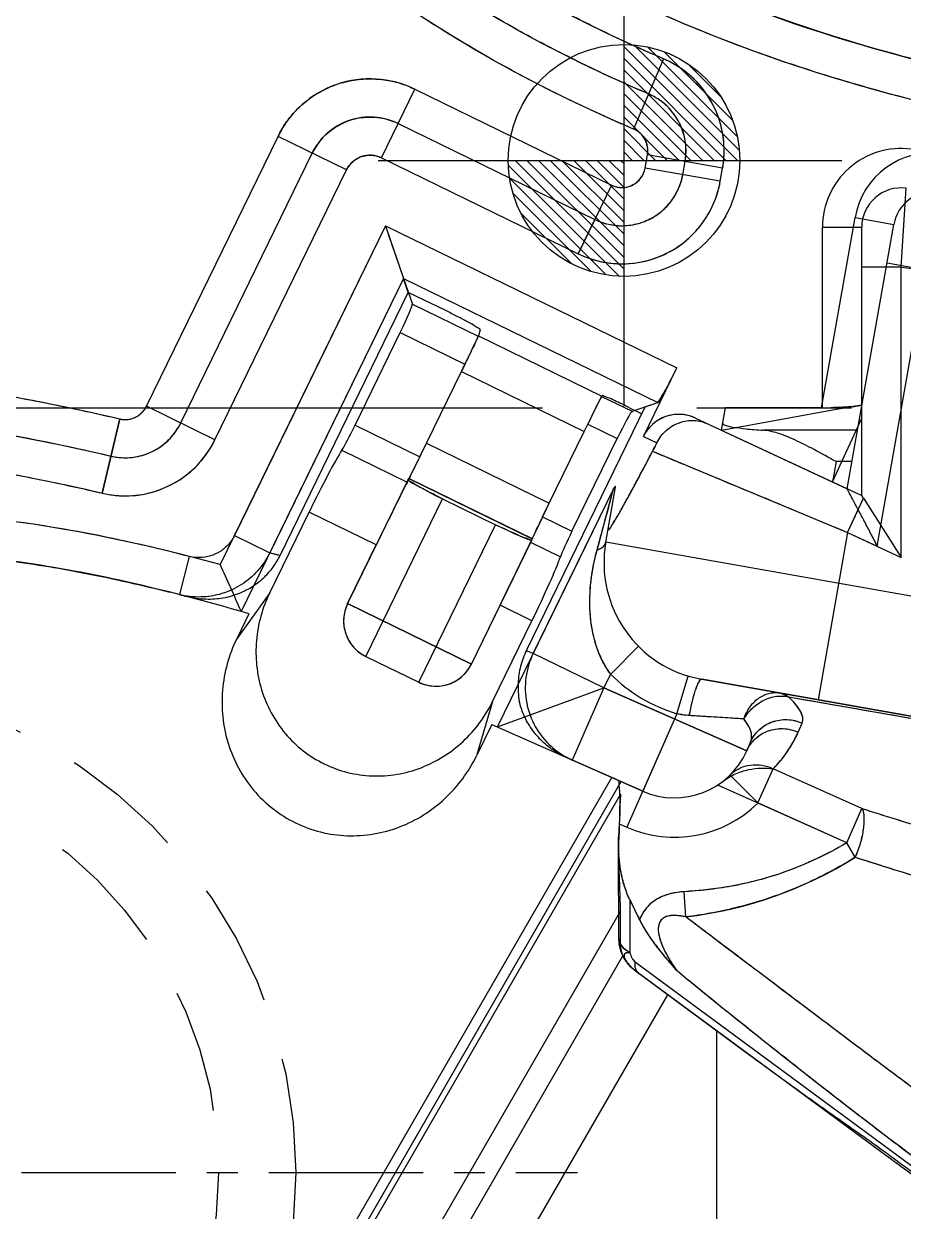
# Model space of a CAD drawing. Header units: millimetres. Extents: x 28656 to 29764, y -21384 to -20601.
# Drawn here: x 29206.11 to 29217.5, y -20912.67 to -20897.3 of the extents above; entities that cross this region are included whole.
import ezdxf

# ---------------------------------------------------------------- set-up
doc = ezdxf.new("R2010")
doc.units = ezdxf.units.MM
doc.header["$LTSCALE"] = 8
for name, pattern in [('CENTER', [2, 1.25, -0.25, 0.25, -0.25]), ('CENTER2', [1.125, 0.75, -0.125, 0.125, -0.125]), ('HIDDEN', [0.375, 0.25, -0.125])]:
    doc.linetypes.add(name, pattern=pattern)
for name, color, linetype in [('Cav-cor', 30, 'Continuous'), ('CL', 1, 'Continuous'), ('PIN', 5, 'Continuous'), ('PRODUCT', 1, 'Continuous')]:
    doc.layers.add(name, color=color, linetype=linetype)

msp = doc.modelspace()

# ---------------------------------------------------------------- hatches: boundary and pattern name
at = {"layer": 'PIN', "linetype": 'Continuous'}
h = msp.add_hatch(dxfattribs=at)
h.set_pattern_fill('ANSI31', color=3, scale=0.857143, angle=90, style=0)
h.set_pattern_definition([(135, (29389.83615, -20911.27137), (-0.07576144, -0.07576144), [])])
h.paths.add_polyline_path([(29213.88, -20899.066), (29212.38, -20899.066, 0.414214), (29213.88, -20900.566)])
h.paths.add_polyline_path([(29213.88, -20897.566), (29213.88, -20899.066), (29215.38, -20899.066, 0.414214)])

# ---------------------------------------------------------------- linework, layer by layer
at = {"color": 8, "linetype": 'CENTER', "ltscale": 0.2}
msp.add_line((29193.28, -20912.166), (29213.28, -20912.166), dxfattribs=at)
at = {"color": 8, "linetype": 'HIDDEN', "ltscale": 0.8}
for radius in [6.35, 5.35]:
    msp.add_circle((29203.28, -20912.166), radius, dxfattribs=at)
at = {"layer": 'Cav-cor', "color": 241}
for p, q in [((29214.39, -20897.75), (29214.003, -20898.659)), ((29210.74, -20899.032), (29211.173, -20898.144)), ((29211.173, -20898.144), (29213.719, -20899.386)), ((29210.957, -20898.588), (29213.502, -20899.829)), ((29207.697, -20902.248), (29209.401, -20898.754)), ((29210.289, -20899.187), (29209.401, -20898.754)), ((29208.141, -20902.464), (29209.845, -20898.971)), ((29210.74, -20899.032), (29213.286, -20900.273)), ((29214.154, -20899.164), (29214.184, -20898.993)), ((29215.157, -20899.165), (29214.184, -20898.993)), ((29208.585, -20902.681), (29210.289, -20899.187)), ((29215.127, -20899.335), (29214.154, -20899.164)), ((29214.64, -20899.25), (29214.67, -20899.079)), ((29215.127, -20899.335), (29215.157, -20899.165)), ((29213.719, -20899.386), (29213.502, -20899.829)), ((29217.468, -20900.445), (29217.532, -20899.425)), ((29210.791, -20899.912), (29208.653, -20904.297)), ((29210.791, -20899.912), (29214.563, -20901.752)), ((29210.791, -20899.912), (29211.026, -20900.593)), ((29213.286, -20900.273), (29213.502, -20899.829)), ((29216.448, -20899.931), (29216.958, -20899.931)), ((29216.448, -20902.266), (29216.448, -20899.931)), ((29216.958, -20903.403), (29216.958, -20899.931)), ((29217.468, -20900.445), (29216.958, -20900.445)), ((29217.468, -20900.445), (29218.049, -20900.519)), ((29217.468, -20904.204), (29217.468, -20900.445)), ((29211.026, -20900.593), (29208.924, -20904.902)), ((29211.026, -20900.593), (29214.317, -20902.199)), ((29211.026, -20900.593), (29211.14, -20900.926)), ((29211.14, -20900.926), (29211.993, -20901.342)), ((29210.398, -20902.494), (29210.983, -20901.294)), ((29210.983, -20901.294), (29211.821, -20901.703)), ((29211.995, -20901.337), (29211.993, -20901.342)), ((29211.995, -20901.337), (29213.593, -20902.116)), ((29211.776, -20901.797), (29211.821, -20901.703)), ((29211.776, -20901.797), (29213.366, -20902.572)), ((29214.131, -20902.638), (29214.563, -20901.752)), ((29208.585, -20902.681), (29207.697, -20902.248)), ((29213.593, -20902.116), (29213.59, -20902.121)), ((29213.59, -20902.121), (29213.985, -20902.313)), ((29213.985, -20902.313), (29214.317, -20902.199)), ((29215.143, -20902.557), (29215.195, -20902.266)), ((29216.448, -20902.266), (29215.195, -20902.266)), ((29207.124, -20903.372), (29207.352, -20902.411)), ((29214.806, -20902.4), (29216.958, -20903.403)), ((29216.579, -20903.227), (29216.958, -20902.402)), ((29210.398, -20902.494), (29211.236, -20902.903)), ((29213.366, -20902.572), (29213.412, -20902.478)), ((29213.412, -20902.478), (29213.792, -20902.664)), ((29211.236, -20902.903), (29211.322, -20902.727)), ((29211.322, -20902.727), (29212.912, -20903.503)), ((29213.206, -20903.864), (29213.792, -20902.664)), ((29214.131, -20902.638), (29214.306, -20902.72)), ((29210.228, -20902.815), (29211.075, -20903.228)), ((29214.25, -20902.83), (29216.774, -20903.88)), ((29211.097, -20903.184), (29212.69, -20903.961)), ((29212.241, -20906.398), (29213.747, -20903.311)), ((29213.531, -20904.108), (29213.746, -20903.312)), ((29213.645, -20904.008), (29213.77, -20903.296)), ((29210.537, -20905.484), (29211.531, -20903.445)), ((29211.531, -20903.445), (29212.218, -20903.78)), ((29216.774, -20903.881), (29216.98, -20903.439)), ((29216.98, -20903.439), (29216.958, -20903.403)), ((29216.98, -20903.439), (29217.468, -20904.204)), ((29209.293, -20904.663), (29209.803, -20903.617)), ((29210.673, -20904.041), (29209.803, -20903.617)), ((29212.827, -20903.678), (29212.912, -20903.503)), ((29211.223, -20905.819), (29212.218, -20903.78)), ((29212.827, -20903.678), (29213.206, -20903.864)), ((29216.774, -20903.881), (29216.393, -20906.046)), ((29216.774, -20903.881), (29217.468, -20904.204)), ((29210.302, -20904.802), (29210.673, -20904.041)), ((29212.669, -20904.006), (29213.058, -20904.195)), ((29219.71, -20905.077), (29213.645, -20904.008)), ((29209.293, -20904.663), (29208.867, -20905.257)), ((29210.302, -20904.802), (29211.905, -20905.584)), ((29211.905, -20905.584), (29212.276, -20904.823)), ((29212.688, -20905.024), (29212.276, -20904.823)), ((29209.025, -20904.932), (29208.867, -20905.257)), ((29212.178, -20906.07), (29212.688, -20905.024)), ((29210.537, -20905.484), (29211.223, -20905.819)), ((29213.708, -20905.715), (29214.069, -20905.354)), ((29213.621, -20905.893), (29213.708, -20905.715)), ((29214.565, -20906.227), (29214.712, -20905.739)), ((29214.886, -20905.78), (29219.083, -20906.52)), ((29212.241, -20906.398), (29213.621, -20905.893)), ((29213.621, -20905.893), (29215.468, -20906.708)), ((29212.178, -20906.07), (29211.972, -20906.771)), ((29216.008, -20906.008), (29219.084, -20906.543)), ((29214.565, -20906.227), (29214.123, -20907.229)), ((29215.431, -20906.295), (29214.726, -20906.251)), ((29212.169, -20906.367), (29211.972, -20906.771)), ((29212.169, -20906.367), (29214.123, -20907.229)), ((29216.135, -20906.465), (29216.186, -20906.349)), ((29215.519, -20906.592), (29215.468, -20906.708)), ((29216.961, -20907.454), (29215.81, -20906.939)), ((29204.727, -20922.633), (29213.723, -20907.053)), ((29204.948, -20922.511), (29213.842, -20907.105)), ((29216.763, -20907.897), (29215.093, -20907.15)), ((29213.835, -20907.269), (29205.035, -20922.511)), ((29216.763, -20907.897), (29216.961, -20907.454)), ((29216.874, -20908.084), (29216.763, -20907.897)), ((29214.679, -20908.856), (29214.66, -20908.53)), ((29213.955, -20908.633), (29213.957, -20909.315)), ((29213.83, -20908.788), (29206.3, -20921.829)), ((29213.83, -20908.788), (29213.831, -20909.205)), ((29206.769, -20921.652), (29213.866, -20909.361)), ((29213.861, -20909.352), (29213.866, -20909.361)), ((29214.027, -20909.441), (29219.909, -20913.78)), ((29214.04, -20909.562), (29215.51, -20910.646)), ((29207.423, -20922.03), (29214.448, -20909.863)), ((29215.08, -20922.398), (29215.08, -20910.329))]:
    msp.add_line(p, q, dxfattribs=at)
msp.add_lwpolyline([(29215.143, -20902.557), (29216.653, -20902.282), (29216.681, -20902.277), (29216.709, -20902.272), (29216.735, -20902.268), (29216.76, -20902.264), (29216.783, -20902.26), (29216.805, -20902.257), (29216.824, -20902.254), (29216.842, -20902.252), (29216.856, -20902.25), (29216.868, -20902.249), (29216.871, -20902.248)], dxfattribs=at)
for centre, radius, start, end in [((29213.883, -20898.94), 1.294, 350.0058, 66.9018), ((29210.592, -20899.335), 1.325, 63.9864, 154.0134), ((29213.883, -20898.94), 0.8, 350.0012, 66.9069), ((29210.592, -20899.335), 0.831, 63.9783, 154.0217), ((29213.883, -20898.94), 0.306, 349.9928, 66.9153), ((29210.592, -20899.335), 0.337, 63.9508, 154.0502), ((29217.468, -20899.931), 1.02, 82.7323, 179.9985), ((29213.853, -20899.111), 0.306, 243.9751, 350.0246), ((29213.853, -20899.111), 1.293, 243.994, 350.0038), ((29213.853, -20899.111), 0.8, 243.9911, 350.0082), ((29217.468, -20899.931), 0.51, 82.73, 180), ((29207.423, -20902.114), 0.306, 256.6506, 334.0073), ((29216.45, -20896.093), 6.173, 269.9817, 271.3197), ((29207.423, -20902.114), 0.8, 256.659, 333.999), ((29207.422, -20902.114), 1.294, 256.6638, 333.9939), ((29210.333, -20900.784), 4.419, 332.412, 334.0207), ((29215.151, -20904.273), 1.53, 170, 260), ((29120.387, -20944.276), 96.898, 23.97582, 24.36796), ((29210.76, -20905.026), 0.51, 154, 244), ((29211.447, -20905.36), 0.51, 244, 334), ((29215.151, -20904.273), 2.04, 224.9524, 253.2883), ((29214.709, -20905.836), 1.559, 314.9683, 336.1984), ((29214.535, -20906.296), 1.02, 246.1921, 336.1921), ((29217.71, -20908.016), 3.902, 178.6114, 180.3485), ((29217.167, -20908.004), 3.359, 178.1219, 178.5918), ((29215.841, -20907.912), 2.034, 183.6047, 184.0198), ((29214.051, -20903.563), 5.331, 276.7641, 301.9848), ((29156.572, -20936.594), 63.833, 25.71806, 25.97952), ((29214.101, -20909.241), 0.264, 207.1286, 208.623), ((29214.101, -20909.24), 0.265, 208.6233, 210.1145), ((29214.404, -20909.071), 0.612, 221.955, 227.7775), ((29214.397, -20909.079), 0.601, 227.7986, 228.4973), ((29214.394, -20909.082), 0.596, 228.4944, 231.3245), ((29214.389, -20909.088), 0.588, 231.3258, 233.5864)]:
    msp.add_arc(centre, radius, start, end, dxfattribs=at)
for centre, major_axis, ratio, start_param, end_param in [((29210.964, -20901.285), (0.175, 0.36), 0.052408, -1.570796, -0.05236), ((29211.818, -20901.701), (0.175, 0.36), 0.008727, -1.570796, -0.05236), ((29214.539, -20901.74), (0.224, 0.458), 0.052408, -3.089233, -1.570796), ((29213.415, -20902.48), (0.175, 0.36), 0.008727, 0.05236, 1.570796), ((29213.811, -20902.673), (0.175, 0.36), 0.052408, 0.05236, 1.570796), ((29214.59, -20902.862), (-0.463, 0.216), 0.998629, -1.570796, -0.017429), ((29210.379, -20902.485), (0.175, 0.36), 0.052408, -2.707793, -1.570796), ((29209.85, -20903.64), (0.438, 0.899), 0.052408, 0.4338, 1.570796), ((29211.233, -20902.901), (0.175, 0.36), 0.008727, -2.707793, -1.570796), ((29210.681, -20904.045), (0.438, 0.899), 0.008727, 0.4338, 1.57055), ((29211.543, -20903.421), (0.458, -0.224), 0.052408, -2.956548, -1.570796), ((29212.229, -20903.756), (0.458, -0.224), 0.052408, -1.570796, -0.071231), ((29212.83, -20903.68), (0.175, 0.36), 0.008727, 1.570796, 2.707793), ((29213.225, -20903.873), (0.175, 0.36), 0.052408, -4.712389, -3.575393), ((29212.268, -20904.82), (0.438, 0.899), 0.008727, -1.57055, -0.4338), ((29212.641, -20905.001), (0.438, 0.899), 0.052408, -1.570796, -0.4338), ((29213.93, -20907.105), (0.106, 2.177), 0.04002, -4.634746, -4.339142)]:
    msp.add_ellipse(centre, major_axis=major_axis, ratio=ratio, start_param=start_param, end_param=end_param, dxfattribs=at)
for points, knots in [([(29208.472, -20892.471), (29208.767, -20892.897), (29209.41, -20893.711), (29210.521, -20894.8), (29211.752, -20895.75), (29213.078, -20896.561), (29214.475, -20897.24), (29215.924, -20897.798), (29217.412, -20898.242), (29218.419, -20898.477), (29218.924, -20898.586)], [0, 0, 0, 0, 0.125009, 0.250044, 0.375057, 0.500066, 0.625059, 0.750042, 0.875021, 1, 1, 1, 1]), ([(29214.39, -20897.75), (29213.831, -20897.512), (29212.734, -20896.981), (29211.188, -20896.006), (29209.774, -20894.846), (29208.945, -20893.95), (29208.566, -20893.476)], [0, 0, 0, 0, 0.250049, 0.500068, 0.750052, 1, 1, 1, 1]), ([(29219.178, -20898.118), (29218.482, -20897.971), (29215.906, -20897.366), (29212.683, -20895.959), (29210.602, -20894.19), (29209.998, -20893.548)], [0, 0, 0, 0, 0.200816, 0.743214, 1, 1, 1, 1]), ([(29214.197, -20898.205), (29213.619, -20897.958), (29212.486, -20897.409), (29210.888, -20896.401), (29209.671, -20895.4), (29208.787, -20894.506), (29208.377, -20894.029), (29208.18, -20893.784)], [0, 0, 0, 0, 0.250009, 0.499989, 0.749936, 0.874971, 1, 1, 1, 1]), ([(29214.003, -20898.659), (29213.406, -20898.404), (29212.237, -20897.837), (29210.589, -20896.795), (29209.333, -20895.761), (29208.421, -20894.838), (29207.997, -20894.346), (29207.795, -20894.092)], [0, 0, 0, 0, 0.250019, 0.499999, 0.749942, 0.874974, 1, 1, 1, 1]), ([(29199.195, -20901.859), (29199.876, -20901.79), (29201.244, -20901.708), (29203.299, -20901.762), (29205.341, -20901.99), (29206.686, -20902.253), (29207.352, -20902.411)], [0, 0, 0, 0, 0.25001, 0.500011, 0.750007, 1, 1, 1, 1]), ([(29201.585, -20902.228), (29202.535, -20902.226), (29204.438, -20902.337), (29206.313, -20902.673), (29207.238, -20902.892)], [0, 0, 0, 0, 0.499988, 1, 1, 1, 1]), ([(29216.871, -20902.248), (29216.831, -20902.253), (29216.738, -20902.26), (29216.644, -20902.263), (29216.592, -20902.264)], [0, 0, 0, 0, 0.43629, 1, 1, 1, 1]), ([(29216.958, -20902.226), (29216.958, -20902.227), (29216.956, -20902.229), (29216.952, -20902.232), (29216.945, -20902.235), (29216.935, -20902.238), (29216.923, -20902.241), (29216.901, -20902.244), (29216.884, -20902.247), (29216.871, -20902.248)], [0, 0, 0, 0, 0.035816, 0.091691, 0.173915, 0.284003, 0.422174, 0.588047, 1, 1, 1, 1]), ([(29214.306, -20902.72), (29214.335, -20902.66), (29214.417, -20902.551), (29214.591, -20902.448), (29214.787, -20902.419), (29214.915, -20902.451), (29214.973, -20902.478)], [0, 0, 0, 0, 0.255671, 0.508072, 0.75585, 1, 1, 1, 1]), ([(29201.586, -20902.722), (29202.517, -20902.719), (29204.381, -20902.828), (29206.218, -20903.158), (29207.124, -20903.372)], [0, 0, 0, 0, 0.499988, 1, 1, 1, 1]), ([(29213.677, -20903.826), (29213.676, -20903.83), (29213.675, -20903.834), (29213.676, -20903.839), (29213.676, -20903.841), (29213.678, -20903.843), (29213.68, -20903.843), (29213.682, -20903.842), (29213.685, -20903.84), (29213.688, -20903.837), (29213.694, -20903.831), (29213.702, -20903.821), (29213.713, -20903.806), (29213.725, -20903.787), (29213.739, -20903.766), (29213.754, -20903.741), (29213.77, -20903.714), (29213.795, -20903.673), (29213.827, -20903.617), (29213.867, -20903.544), (29213.911, -20903.467), (29213.956, -20903.384), (29214.002, -20903.298), (29214.067, -20903.178), (29214.15, -20903.021), (29214.216, -20902.895), (29214.25, -20902.83)], [0, 0, 0, 0, 0.00813, 0.010888, 0.012871, 0.014332, 0.015838, 0.017935, 0.02086, 0.024679, 0.029406, 0.041535, 0.057109, 0.075938, 0.097777, 0.122351, 0.149386, 0.178609, 0.242783, 0.313329, 0.388898, 0.468592, 0.551602, 0.637351, 0.815383, 1, 1, 1, 1]), ([(29213.77, -20903.296), (29213.771, -20903.294), (29213.771, -20903.291), (29213.771, -20903.287), (29213.77, -20903.284), (29213.768, -20903.285), (29213.766, -20903.286), (29213.763, -20903.288), (29213.759, -20903.293), (29213.753, -20903.301), (29213.749, -20903.307), (29213.747, -20903.311)], [0, 0, 0, 0, 0.118819, 0.199744, 0.245939, 0.291791, 0.329817, 0.380779, 0.525926, 0.732062, 1, 1, 1, 1]), ([(29208.653, -20904.297), (29208.122, -20904.152), (29207.052, -20903.893), (29205.962, -20903.727), (29205.414, -20903.675)], [0, 0, 0, 0, 0.500047, 1, 1, 1, 1]), ([(29213.708, -20905.715), (29213.665, -20905.657), (29213.59, -20905.533), (29213.512, -20905.333), (29213.463, -20905.128), (29213.431, -20904.854), (29213.442, -20904.51), (29213.495, -20904.241), (29213.531, -20904.108)], [0, 0, 0, 0, 0.130143, 0.258265, 0.384091, 0.508077, 0.7531, 1, 1, 1, 1]), ([(29213.531, -20904.108), (29213.546, -20904.103), (29213.574, -20904.091), (29213.609, -20904.068), (29213.634, -20904.04), (29213.643, -20904.018), (29213.645, -20904.008)], [0, 0, 0, 0, 0.308316, 0.5719, 0.797383, 1, 1, 1, 1]), ([(29209.293, -20904.663), (29209.245, -20904.759), (29209.169, -20904.961), (29209.112, -20905.28), (29209.114, -20905.604), (29209.179, -20905.922), (29209.304, -20906.221), (29209.486, -20906.489), (29209.719, -20906.714), (29209.994, -20906.886), (29210.299, -20906.997), (29210.62, -20907.042), (29210.943, -20907.021), (29211.256, -20906.935), (29211.546, -20906.79), (29211.803, -20906.593), (29212.019, -20906.351), (29212.131, -20906.167), (29212.178, -20906.07)], [0, 0, 0, 0, 0.062512, 0.125022, 0.187529, 0.250032, 0.31253, 0.375024, 0.437513, 0.5, 0.562487, 0.624976, 0.68747, 0.749968, 0.812471, 0.874978, 0.937488, 1, 1, 1, 1]), ([(29208.867, -20905.257), (29208.816, -20905.361), (29208.734, -20905.578), (29208.672, -20905.921), (29208.675, -20906.27), (29208.744, -20906.611), (29208.879, -20906.933), (29209.075, -20907.222), (29209.326, -20907.464), (29209.622, -20907.65), (29209.95, -20907.769), (29210.295, -20907.817), (29210.643, -20907.794), (29210.98, -20907.702), (29211.291, -20907.546), (29211.568, -20907.333), (29211.8, -20907.074), (29211.921, -20906.875), (29211.972, -20906.771)], [0, 0, 0, 0, 0.062512, 0.125022, 0.187529, 0.250032, 0.312531, 0.375024, 0.437513, 0.5, 0.562487, 0.624976, 0.687469, 0.749968, 0.812471, 0.874978, 0.937488, 1, 1, 1, 1]), ([(29214.726, -20906.251), (29214.731, -20906.219), (29214.744, -20906.157), (29214.764, -20906.068), (29214.782, -20905.998), (29214.797, -20905.947), (29214.811, -20905.903), (29214.826, -20905.865), (29214.84, -20905.832), (29214.85, -20905.813), (29214.86, -20905.798), (29214.87, -20905.786), (29214.88, -20905.779), (29214.886, -20905.78)], [0, 0, 0, 0, 0.190748, 0.374089, 0.542427, 0.619149, 0.69003, 0.811944, 0.86211, 0.904575, 0.939126, 0.96596, 1, 1, 1, 1]), ([(29215.431, -20906.295), (29215.449, -20906.241), (29215.499, -20906.141), (29215.611, -20906.023), (29215.728, -20905.965), (29215.824, -20905.951), (29215.872, -20905.954), (29215.894, -20905.958)], [0, 0, 0, 0, 0.274906, 0.533584, 0.772874, 0.887538, 1, 1, 1, 1]), ([(29215.431, -20906.295), (29215.461, -20906.242), (29215.539, -20906.148), (29215.684, -20906.045), (29215.847, -20905.992), (29215.958, -20905.996), (29216.008, -20906.008)], [0, 0, 0, 0, 0.264675, 0.52599, 0.772835, 1, 1, 1, 1]), ([(29215.894, -20905.958), (29215.915, -20905.962), (29215.955, -20905.974), (29215.991, -20905.996), (29216.008, -20906.008)], [0, 0, 0, 0, 0.492758, 1, 1, 1, 1]), ([(29216.186, -20906.349), (29216.191, -20906.338), (29216.197, -20906.316), (29216.196, -20906.28), (29216.187, -20906.241), (29216.168, -20906.199), (29216.14, -20906.154), (29216.089, -20906.088), (29216.042, -20906.04), (29216.008, -20906.008)], [0, 0, 0, 0, 0.081493, 0.168663, 0.266558, 0.37871, 0.507348, 0.653591, 1, 1, 1, 1]), ([(29214.726, -20906.251), (29214.712, -20906.25), (29214.658, -20906.245), (29214.604, -20906.237), (29214.565, -20906.227)], [0, 0, 0, 0, 0.248917, 1, 1, 1, 1]), ([(29215.519, -20906.592), (29215.527, -20906.572), (29215.537, -20906.526), (29215.525, -20906.452), (29215.489, -20906.372), (29215.452, -20906.321), (29215.431, -20906.295)], [0, 0, 0, 0, 0.200494, 0.423201, 0.686446, 1, 1, 1, 1]), ([(29215.519, -20906.592), (29215.545, -20906.533), (29215.622, -20906.425), (29215.793, -20906.321), (29215.993, -20906.29), (29216.126, -20906.321), (29216.186, -20906.349)], [0, 0, 0, 0, 0.245964, 0.494318, 0.746003, 1, 1, 1, 1]), ([(29215.468, -20906.708), (29215.494, -20906.649), (29215.571, -20906.54), (29215.742, -20906.437), (29215.942, -20906.407), (29216.074, -20906.438), (29216.135, -20906.465)], [0, 0, 0, 0, 0.245666, 0.493899, 0.74571, 1, 1, 1, 1]), ([(29215.163, -20907.1), (29215.212, -20907.061), (29215.319, -20907), (29215.488, -20906.946), (29215.652, -20906.925), (29215.76, -20906.931), (29215.81, -20906.939)], [0, 0, 0, 0, 0.274989, 0.532802, 0.773901, 1, 1, 1, 1]), ([(29216.961, -20907.454), (29216.969, -20907.469), (29216.98, -20907.505), (29216.987, -20907.566), (29216.987, -20907.64), (29216.978, -20907.722), (29216.962, -20907.811), (29216.94, -20907.903), (29216.91, -20907.995), (29216.886, -20908.055), (29216.874, -20908.084)], [0, 0, 0, 0, 0.07701, 0.172379, 0.28601, 0.414854, 0.555174, 0.70264, 0.852692, 1, 1, 1, 1]), ([(29216.961, -20907.454), (29217.276, -20907.553), (29217.899, -20907.747), (29218.827, -20908.022), (29219.734, -20908.274), (29220.472, -20908.464), (29221.043, -20908.596), (29221.45, -20908.683), (29221.836, -20908.756), (29222.195, -20908.812), (29222.521, -20908.849), (29222.806, -20908.862), (29223.05, -20908.854), (29223.196, -20908.835), (29223.262, -20908.822)], [0, 0, 0, 0, 0.152494, 0.302134, 0.447837, 0.587863, 0.654901, 0.719264, 0.780196, 0.836682, 0.88754, 0.931677, 0.968882, 1, 1, 1, 1]), ([(29216.763, -20907.897), (29216.604, -20907.992), (29216.275, -20908.162), (29215.754, -20908.355), (29215.213, -20908.48), (29214.845, -20908.52), (29214.66, -20908.53)], [0, 0, 0, 0, 0.25003, 0.500027, 0.75001, 1, 1, 1, 1]), ([(29213.808, -20908.04), (29213.809, -20908.169), (29213.82, -20908.418), (29213.829, -20908.667), (29213.83, -20908.788)], [0, 0, 0, 0, 0.515331, 1, 1, 1, 1]), ([(29213.955, -20908.633), (29213.933, -20908.588), (29213.895, -20908.495), (29213.841, -20908.303), (29213.82, -20908.154), (29213.813, -20908.055)], [0, 0, 0, 0, 0.250072, 0.500217, 1, 1, 1, 1]), ([(29216.874, -20908.084), (29217.205, -20908.19), (29217.861, -20908.394), (29218.838, -20908.682), (29219.793, -20908.941), (29220.573, -20909.129), (29221.178, -20909.253), (29221.609, -20909.328), (29222.019, -20909.383), (29222.402, -20909.413), (29222.75, -20909.416), (29223.054, -20909.392), (29223.312, -20909.35), (29223.467, -20909.313), (29223.537, -20909.293)], [0, 0, 0, 0, 0.152069, 0.301278, 0.446537, 0.586112, 0.652937, 0.717111, 0.777911, 0.834401, 0.885482, 0.930138, 0.968092, 1, 1, 1, 1]), ([(29214.66, -20908.53), (29214.6, -20908.534), (29214.479, -20908.55), (29214.336, -20908.604), (29214.236, -20908.672), (29214.17, -20908.736), (29214.118, -20908.811), (29214.092, -20908.866), (29214.082, -20908.895)], [0, 0, 0, 0, 0.249812, 0.499432, 0.624597, 0.749718, 0.874896, 1, 1, 1, 1]), ([(29214.679, -20908.856), (29214.657, -20908.852), (29214.614, -20908.844), (29214.548, -20908.837), (29214.482, -20908.838), (29214.427, -20908.851), (29214.387, -20908.873), (29214.353, -20908.902), (29214.327, -20908.954), (29214.321, -20909.021), (29214.329, -20909.088), (29214.346, -20909.151), (29214.376, -20909.234), (29214.424, -20909.333), (29214.49, -20909.446), (29214.538, -20909.518), (29214.564, -20909.554)], [0, 0, 0, 0, 0.062191, 0.124563, 0.187221, 0.250333, 0.282311, 0.314167, 0.377746, 0.440901, 0.503602, 0.566034, 0.628302, 0.752439, 0.876315, 1, 1, 1, 1]), ([(29220.7, -20913.227), (29220.619, -20913.179), (29220.451, -20913.075), (29220.19, -20912.907), (29219.91, -20912.719), (29219.498, -20912.436), (29218.936, -20912.039), (29218.209, -20911.51), (29217.412, -20910.918), (29216.551, -20910.271), (29215.797, -20909.701), (29215.166, -20909.225), (29214.842, -20908.98), (29214.679, -20908.856)], [0, 0, 0, 0, 0.038006, 0.079719, 0.124983, 0.173718, 0.281421, 0.402454, 0.536175, 0.681393, 0.836473, 0.917244, 1, 1, 1, 1]), ([(29214.082, -20908.895), (29214.142, -20909.02), (29214.26, -20909.192), (29214.432, -20909.403), (29214.52, -20909.504), (29214.564, -20909.554)], [0, 0, 0, 0, 0.509846, 0.756796, 1, 1, 1, 1]), ([(29213.831, -20909.205), (29213.843, -20909.228), (29213.871, -20909.259), (29213.916, -20909.292), (29213.943, -20909.308), (29213.957, -20909.315)], [0, 0, 0, 0, 0.452494, 0.713316, 1, 1, 1, 1]), ([(29213.831, -20909.205), (29213.831, -20909.218), (29213.834, -20909.268), (29213.845, -20909.318), (29213.861, -20909.352)], [0, 0, 0, 0, 0.267265, 1, 1, 1, 1]), ([(29213.884, -20909.357), (29213.885, -20909.353), (29213.885, -20909.346), (29213.889, -20909.335), (29213.896, -20909.327), (29213.905, -20909.322), (29213.916, -20909.319), (29213.934, -20909.318), (29213.948, -20909.317), (29213.957, -20909.315)], [0, 0, 0, 0, 0.12383, 0.236972, 0.343169, 0.450143, 0.568542, 0.702568, 1, 1, 1, 1]), ([(29213.957, -20909.315), (29213.962, -20909.34), (29213.975, -20909.375), (29214.001, -20909.417), (29214.018, -20909.434), (29214.027, -20909.441)], [0, 0, 0, 0, 0.514777, 0.767867, 1, 1, 1, 1]), ([(29213.872, -20909.373), (29213.877, -20909.383), (29213.9, -20909.42), (29213.927, -20909.455), (29213.949, -20909.48)], [0, 0, 0, 0, 0.240717, 1, 1, 1, 1]), ([(29213.9, -20909.415), (29213.895, -20909.405), (29213.887, -20909.387), (29213.884, -20909.366), (29213.884, -20909.357)], [0, 0, 0, 0, 0.549902, 1, 1, 1, 1]), ([(29214.026, -20909.511), (29214.026, -20909.505), (29214.023, -20909.482), (29214.024, -20909.459), (29214.027, -20909.441)], [0, 0, 0, 0, 0.231478, 1, 1, 1, 1]), ([(29214.034, -20909.539), (29214.034, -20909.537), (29214.03, -20909.528), (29214.028, -20909.518), (29214.026, -20909.511)], [0, 0, 0, 0, 0.240679, 1, 1, 1, 1]), ([(29214.066, -20909.581), (29214.059, -20909.576), (29214.046, -20909.563), (29214.038, -20909.548), (29214.034, -20909.539)], [0, 0, 0, 0, 0.485619, 1, 1, 1, 1]), ([(29220.22, -20913.717), (29220.134, -20913.671), (29219.959, -20913.572), (29219.591, -20913.348), (29219.098, -20913.025), (29218.467, -20912.584), (29217.781, -20912.082), (29217.042, -20911.522), (29216.252, -20910.909), (29215.419, -20910.25), (29214.852, -20909.792), (29214.564, -20909.554)], [0, 0, 0, 0, 0.041485, 0.085962, 0.183712, 0.293142, 0.414153, 0.546381, 0.688975, 0.840631, 1, 1, 1, 1]), ([(29215.51, -20910.646), (29215.73, -20910.809), (29216.06, -20911.049), (29216.501, -20911.361), (29216.823, -20911.587), (29217.136, -20911.808), (29217.435, -20912.026), (29217.72, -20912.239), (29217.905, -20912.381), (29217.995, -20912.45)], [0, 0, 0, 0, 0.267496, 0.398697, 0.527218, 0.65216, 0.772692, 0.888625, 1, 1, 1, 1])]:
    msp.add_open_spline(points, degree=3, knots=knots, dxfattribs=at)
msp.add_open_spline([(29209.025, -20904.932), (29207.826, -20904.583), (29206.606, -20904.3), (29205.372, -20904.184)], degree=3, dxfattribs=at)
at = {"layer": 'CL', "color": 6, "linetype": 'CENTER'}
msp.add_line((29170.824, -20902.266), (29229.736, -20902.266), dxfattribs=at)
at = {"layer": 'PIN', "color": 3, "linetype": 'CENTER2'}
for p, q in [((29213.88, -20902.248), (29213.88, -20895.884)), ((29210.698, -20899.066), (29217.062, -20899.066))]:
    msp.add_line(p, q, dxfattribs=at)
at = {"layer": 'PIN', "color": 3, "linetype": 'Continuous'}
msp.add_circle((29213.88, -20899.066), 1.5, dxfattribs=at)
at = {"layer": 'PRODUCT'}
for p, q in [((29214.39, -20897.75), (29214.003, -20898.659)), ((29210.74, -20899.032), (29211.173, -20898.144)), ((29211.173, -20898.144), (29213.719, -20899.386)), ((29210.957, -20898.588), (29213.502, -20899.829)), ((29207.697, -20902.248), (29209.401, -20898.754)), ((29210.289, -20899.187), (29209.401, -20898.754)), ((29208.141, -20902.464), (29209.845, -20898.971)), ((29210.74, -20899.032), (29213.286, -20900.273)), ((29214.154, -20899.164), (29214.184, -20898.993)), ((29215.157, -20899.165), (29214.184, -20898.993)), ((29208.585, -20902.681), (29210.289, -20899.187)), ((29215.127, -20899.335), (29214.154, -20899.164)), ((29214.64, -20899.25), (29214.67, -20899.079)), ((29215.127, -20899.335), (29215.157, -20899.165)), ((29213.719, -20899.386), (29213.286, -20900.273)), ((29216.438, -20902.266), (29216.871, -20899.806)), ((29216.871, -20899.806), (29217.374, -20899.894)), ((29210.791, -20899.912), (29208.837, -20903.92)), ((29210.791, -20899.912), (29214.563, -20901.752)), ((29216.77, -20903.316), (29217.374, -20899.894)), ((29217.787, -20900.486), (29217.285, -20900.397)), ((29217.157, -20904.059), (29217.787, -20900.486)), ((29211.026, -20900.593), (29209.294, -20904.143)), ((29211.088, -20900.774), (29211.026, -20900.593)), ((29211.026, -20900.593), (29214.317, -20902.199)), ((29209.428, -20904.178), (29211.088, -20900.774)), ((29211.572, -20901.01), (29211.088, -20900.774)), ((29212.019, -20901.257), (29211.995, -20901.337)), ((29211.995, -20901.337), (29213.593, -20902.116)), ((29211.322, -20902.727), (29211.776, -20901.797)), ((29211.776, -20901.797), (29213.366, -20902.572)), ((29214.131, -20902.638), (29214.563, -20901.752)), ((29213.597, -20902.111), (29213.593, -20902.116)), ((29208.585, -20902.681), (29207.697, -20902.248)), ((29212.617, -20905.407), (29214.155, -20902.255)), ((29213.951, -20902.267), (29214.109, -20902.346)), ((29214.155, -20902.255), (29214.317, -20902.199)), ((29215.143, -20902.557), (29215.195, -20902.266)), ((29216.438, -20902.266), (29215.195, -20902.266)), ((29207.352, -20902.411), (29207.124, -20903.372)), ((29214.806, -20902.4), (29216.77, -20903.316)), ((29212.912, -20903.503), (29213.366, -20902.572)), ((29216.904, -20902.557), (29215.677, -20902.557)), ((29211.322, -20902.727), (29212.912, -20903.503)), ((29214.131, -20902.638), (29214.306, -20902.72)), ((29216.625, -20902.964), (29216.579, -20903.227)), ((29216.832, -20902.964), (29216.625, -20902.964)), ((29211.085, -20903.197), (29211.095, -20903.183)), ((29211.095, -20903.183), (29212.693, -20903.962)), ((29211.085, -20903.197), (29210.302, -20904.802)), ((29211.085, -20903.197), (29211.085, -20903.197)), ((29212.705, -20905.446), (29213.747, -20903.311)), ((29213.645, -20904.008), (29213.77, -20903.296)), ((29210.537, -20905.484), (29211.531, -20903.445)), ((29211.531, -20903.445), (29212.218, -20903.78)), ((29216.774, -20903.881), (29216.911, -20903.587)), ((29211.223, -20905.819), (29212.218, -20903.78)), ((29208.837, -20903.92), (29209.294, -20904.143)), ((29216.774, -20903.881), (29216.393, -20906.046)), ((29216.774, -20903.881), (29217.157, -20904.059)), ((29211.905, -20905.584), (29212.688, -20903.979)), ((29212.688, -20903.979), (29212.693, -20903.962)), ((29212.688, -20903.979), (29212.688, -20903.979)), ((29219.71, -20905.077), (29213.645, -20904.008)), ((29208.251, -20904.191), (29208.124, -20904.685)), ((29211.905, -20905.584), (29210.302, -20904.802)), ((29210.537, -20905.484), (29211.223, -20905.819)), ((29212.617, -20905.407), (29212.705, -20905.446)), ((29213.621, -20905.893), (29212.705, -20905.446)), ((29213.708, -20905.715), (29214.069, -20905.354)), ((29213.621, -20905.893), (29213.708, -20905.715)), ((29214.565, -20906.227), (29214.712, -20905.739)), ((29219.083, -20906.52), (29214.886, -20905.78)), ((29213.621, -20905.893), (29213.209, -20906.826)), ((29215.468, -20906.708), (29213.621, -20905.893)), ((29214.565, -20906.227), (29213.917, -20907.696)), ((29216.135, -20906.465), (29216.186, -20906.349)), ((29215.519, -20906.592), (29215.468, -20906.708)), ((29214.123, -20907.229), (29213.136, -20906.794)), ((29215.253, -20907.02), (29215.612, -20907.382)), ((29215.612, -20907.382), (29215.81, -20906.939)), ((29216.961, -20907.454), (29215.81, -20906.939)), ((29216.763, -20907.897), (29215.612, -20907.382)), ((29216.763, -20907.897), (29216.961, -20907.454)), ((29213.818, -20907.652), (29213.81, -20907.819)), ((29213.818, -20907.652), (29213.917, -20907.696)), ((29213.808, -20907.922), (29213.81, -20907.819)), ((29216.874, -20908.084), (29216.763, -20907.897)), ((29214.679, -20908.856), (29214.66, -20908.53)), ((29213.814, -20909.141), (29213.814, -20909.141)), ((29214.027, -20909.441), (29219.909, -20913.78)), ((29214.021, -20909.548), (29213.998, -20909.53)), ((29220.942, -20914.653), (29214.021, -20909.548))]:
    msp.add_line(p, q, dxfattribs=at)
for centre, radius, start, end in [((29217.876, -20899.983), 1.02, 82.73, 170), ((29217.876, -20899.983), 0.51, 82.73, 170), ((29215.151, -20904.273), 1.53, 170, 260), ((29215.151, -20904.273), 2.04, 224.9524, 253.2883), ((29214.535, -20906.296), 1.02, 246.1921, 336.1921), ((29214.535, -20906.296), 1.53, 246.1921, 314.769)]:
    msp.add_arc(centre, radius, start, end, dxfattribs=at)
for points, start_tangent, end_tangent in [([(29208.892, -20892.181), (29211.99, -20895.26), (29217.103, -20897.612), (29221.171, -20898.514)], (0.568704, -0.822543), (0.981681, -0.190532)), ([(29208.472, -20892.471), (29209.706, -20893.981), (29211.238, -20895.343), (29212.901, -20896.434), (29214.563, -20897.254), (29216.157, -20897.855), (29217.721, -20898.306), (29219.32, -20898.669), (29221.074, -20899.015)], (0.568811, -0.822469), (0.981677, -0.190554)), ([(29214.39, -20897.75), (29213.644, -20897.412), (29212.915, -20897.041), (29212.216, -20896.641), (29211.556, -20896.218), (29210.945, -20895.78), (29210.389, -20895.337), (29209.894, -20894.901), (29209.463, -20894.484), (29209.097, -20894.098), (29208.798, -20893.757), (29208.566, -20893.476)], (-0.919874, 0.392214), (-0.624543, 0.780991)), ([(29214.197, -20898.205), (29213.43, -20897.857), (29212.68, -20897.475), (29211.96, -20897.063), (29211.279, -20896.626), (29210.647, -20896.174), (29210.072, -20895.716), (29209.559, -20895.264), (29209.112, -20894.831), (29208.732, -20894.43), (29208.421, -20894.077), (29208.18, -20893.784)], (-0.919874, 0.392213), (-0.624544, 0.780989)), ([(29214.003, -20898.659), (29212.518, -20897.949), (29211.238, -20897.192), (29210.148, -20896.413), (29209.226, -20895.628), (29208.449, -20894.853), (29207.795, -20894.092)], (-0.919875, 0.392211), (-0.624544, 0.780989)), ([(29215.157, -20899.165), (29215.171, -20898.817), (29215.092, -20898.481), (29214.928, -20898.178), (29214.689, -20897.929), (29214.39, -20897.75)], (0.173704, 0.984798), (-0.91998, 0.391965)), ([(29209.401, -20898.754), (29209.485, -20898.607), (29209.601, -20898.456), (29209.751, -20898.311), (29209.932, -20898.186), (29210.138, -20898.09), (29210.358, -20898.031), (29210.584, -20898.01), (29210.801, -20898.026), (29211.001, -20898.074), (29211.173, -20898.144)], (0.43838, 0.89879), (0.898787, -0.438385)), ([(29214.67, -20899.079), (29214.679, -20898.863), (29214.63, -20898.656), (29214.529, -20898.469), (29214.382, -20898.315), (29214.197, -20898.205)], (0.173682, 0.984802), (-0.919928, 0.392087)), ([(29209.845, -20898.971), (29209.965, -20898.789), (29210.128, -20898.646), (29210.322, -20898.549), (29210.534, -20898.506), (29210.751, -20898.519), (29210.957, -20898.588)], (0.438557, 0.898703), (0.898829, -0.4383)), ([(29214.184, -20898.993), (29214.189, -20898.948), (29214.186, -20898.899), (29214.175, -20898.848), (29214.153, -20898.797), (29214.123, -20898.751), (29214.086, -20898.712), (29214.045, -20898.681), (29214.003, -20898.659)], (0.17366, 0.984806), (-0.919866, 0.392233)), ([(29210.289, -20899.187), (29210.338, -20899.114), (29210.404, -20899.055), (29210.483, -20899.016), (29210.569, -20898.998), (29210.657, -20899.004), (29210.74, -20899.032)], (0.43876, 0.898604), (0.898866, -0.438223)), ([(29213.719, -20899.386), (29213.791, -20899.41), (29213.871, -20899.416), (29213.951, -20899.4), (29214.026, -20899.363), (29214.087, -20899.307), (29214.131, -20899.238), (29214.154, -20899.164)], (0.898666, -0.438634), (0.173649, 0.984808)), ([(29213.286, -20900.273), (29213.611, -20900.381), (29213.953, -20900.4), (29214.285, -20900.33), (29214.586, -20900.177), (29214.837, -20899.95), (29215.023, -20899.662), (29215.127, -20899.335)], (0.898686, -0.438592), (0.173314, 0.984867)), ([(29213.502, -20899.829), (29213.704, -20899.896), (29213.915, -20899.908), (29214.12, -20899.864), (29214.306, -20899.77), (29214.461, -20899.629), (29214.576, -20899.452), (29214.64, -20899.25)], (0.898687, -0.438591), (0.173488, 0.984836)), ([(29210.791, -20899.912), (29210.864, -20900.123), (29210.929, -20900.313), (29210.978, -20900.456), (29211.012, -20900.553), (29211.026, -20900.593)], (0.325568, -0.945519), (0.325568, -0.945519)), ([(29212.019, -20901.257), (29211.999, -20901.239), (29211.936, -20901.2), (29211.838, -20901.145), (29211.711, -20901.08), (29211.572, -20901.01)], (0.284784, 0.958592), (-0.898794, 0.438371)), ([(29211.995, -20901.337), (29211.982, -20901.366), (29211.951, -20901.434), (29211.903, -20901.534), (29211.842, -20901.659), (29211.776, -20901.797)], (-0.284784, -0.958592), (-0.438371, -0.898794)), ([(29199.195, -20901.859), (29200.671, -20901.754), (29202.042, -20901.737), (29203.309, -20901.792), (29204.469, -20901.9), (29205.532, -20902.049), (29206.494, -20902.223), (29207.352, -20902.411)], (0.994826, 0.101598), (0.97301, -0.230764)), ([(29214.317, -20902.199), (29214.338, -20902.174), (29214.378, -20902.11), (29214.431, -20902.012), (29214.495, -20901.889), (29214.563, -20901.752)], (0.945519, 0.325568), (0.438371, 0.898794)), ([(29213.951, -20902.267), (29213.852, -20902.218), (29213.755, -20902.172), (29213.674, -20902.137), (29213.618, -20902.115), (29213.597, -20902.111)], (-0.892463, 0.451122), (-0.58005, -0.814581)), ([(29201.585, -20902.228), (29203.45, -20902.297), (29205.329, -20902.516), (29207.238, -20902.892)], (0.999997, 0.002538), (0.973012, -0.230755)), ([(29207.352, -20902.411), (29207.396, -20902.419), (29207.446, -20902.419), (29207.498, -20902.41), (29207.55, -20902.392), (29207.598, -20902.364), (29207.639, -20902.329), (29207.673, -20902.289), (29207.697, -20902.248)], (0.973006, -0.230779), (0.438389, 0.898785)), ([(29213.366, -20902.572), (29213.433, -20902.435), (29213.495, -20902.311), (29213.544, -20902.211), (29213.578, -20902.144), (29213.593, -20902.116)], (0.438371, 0.898794), (0.58005, 0.814581)), ([(29216.438, -20902.266), (29216.599, -20902.264), (29216.744, -20902.258), (29216.86, -20902.249), (29216.935, -20902.238), (29216.963, -20902.226)], (1, 0), (0.173648, 0.984808)), ([(29214.806, -20902.4), (29214.654, -20902.356), (29214.496, -20902.361), (29214.347, -20902.413), (29214.222, -20902.509), (29214.131, -20902.638)], (-0.906308, 0.422618), (-0.438371, -0.898794)), ([(29207.238, -20902.892), (29207.454, -20902.913), (29207.665, -20902.876), (29207.858, -20902.784), (29208.021, -20902.644), (29208.141, -20902.464)], (0.973002, -0.230796), (0.438245, 0.898856)), ([(29214.306, -20902.72), (29214.427, -20902.56), (29214.597, -20902.46), (29214.788, -20902.432), (29214.973, -20902.478)], (0.438126, 0.898914), (0.906308, -0.422618)), ([(29215.159, -20902.467), (29215.189, -20902.492)], (-0.173648, -0.984808), (0.94101, -0.338378)), ([(29215.189, -20902.492), (29215.29, -20902.516)], (0.94101, -0.338378), (0.987634, -0.156777)), ([(29215.29, -20902.516), (29215.457, -20902.539), (29215.677, -20902.557)], (0.987634, -0.156777), (0.997677, -0.068123)), ([(29216.625, -20902.964), (29216.341, -20902.808), (29216.09, -20902.683), (29215.869, -20902.596), (29215.677, -20902.557)], (-0.873009, 0.487704), (-0.997677, 0.068123)), ([(29201.586, -20902.722), (29203.411, -20902.789), (29205.252, -20903.004), (29207.124, -20903.372)], (0.999997, 0.002546), (0.973014, -0.230746)), ([(29207.124, -20903.372), (29207.472, -20903.406), (29207.815, -20903.346), (29208.128, -20903.198), (29208.391, -20902.972), (29208.585, -20902.681)], (0.972997, -0.230819), (0.438132, 0.898911)), ([(29211.322, -20902.727), (29211.255, -20902.864), (29211.193, -20902.988), (29211.144, -20903.088), (29211.11, -20903.155), (29211.095, -20903.183)], (-0.438371, -0.898794), (-0.58005, -0.814581)), ([(29214.306, -20902.72), (29214.288, -20902.756), (29214.269, -20902.794), (29214.25, -20902.83)], (-0.438126, -0.898914), (-0.4636, -0.886045)), ([(29213.677, -20903.826), (29213.682, -20903.842), (29213.714, -20903.803), (29213.774, -20903.708), (29213.86, -20903.557), (29213.97, -20903.357), (29214.1, -20903.114), (29214.25, -20902.83)], (-0.173648, -0.984808), (0.463606, 0.886041)), ([(29214.25, -20902.83), (29214.558, -20902.959), (29214.923, -20903.11), (29215.315, -20903.274), (29215.714, -20903.439), (29216.099, -20903.6), (29216.455, -20903.748), (29216.774, -20903.88)], (0.923302, -0.384075), (0.923294, -0.384093)), ([(29211.531, -20903.445), (29211.39, -20903.374), (29211.262, -20903.308), (29211.164, -20903.253), (29211.102, -20903.215), (29211.085, -20903.197)], (-0.898794, 0.438371), (0.554471, 0.832203)), ([(29213.717, -20903.421), (29213.736, -20903.351), (29213.746, -20903.312)], (0.263553, 0.964645), (0.262782, 0.964855)), ([(29213.77, -20903.296), (29213.77, -20903.285), (29213.762, -20903.29), (29213.747, -20903.311)], (0.172921, 0.984936), (-0.541146, -0.840929)), ([(29216.911, -20903.587), (29216.837, -20903.446), (29216.787, -20903.352), (29216.77, -20903.316)], (-0.461746, 0.887012), (-0.408832, 0.91261)), ([(29213.656, -20903.645), (29213.69, -20903.521), (29213.717, -20903.421)], (0.261938, 0.965085), (0.263553, 0.964645)), ([(29212.705, -20903.933), (29212.737, -20903.865), (29212.785, -20903.765), (29212.846, -20903.64), (29212.912, -20903.503)], (0.446994, 0.894537), (0.438371, 0.898794)), ([(29213.577, -20903.939), (29213.618, -20903.785), (29213.656, -20903.645)], (0.261839, 0.965112), (0.261938, 0.965085)), ([(29216.911, -20903.587), (29216.99, -20903.738), (29217.073, -20903.897), (29217.157, -20904.059)], (0.461745, -0.887013), (0.461749, -0.887011)), ([(29208.251, -20904.191), (29206.807, -20903.87), (29205.417, -20903.677)], (-0.968717, 0.248166), (-0.995708, 0.092551)), ([(29212.688, -20903.979), (29212.663, -20903.976), (29212.594, -20903.951), (29212.492, -20903.907), (29212.36, -20903.848), (29212.218, -20903.78)], (-0.314419, -0.949284), (-0.898794, 0.438371)), ([(29208.837, -20903.92), (29208.759, -20904.036), (29208.653, -20904.126), (29208.526, -20904.184), (29208.389, -20904.206), (29208.251, -20904.191)], (-0.43797, -0.898989), (-0.968684, 0.248297)), ([(29212.693, -20903.962), (29212.705, -20903.933)], (0.284784, 0.958592), (0.446994, 0.894537)), ([(29213.531, -20904.108), (29213.577, -20903.939)], (0.261792, 0.965124), (0.261839, 0.965112)), ([(29213.708, -20905.715), (29213.613, -20905.563), (29213.534, -20905.382), (29213.476, -20905.173), (29213.443, -20904.935), (29213.44, -20904.671), (29213.47, -20904.39), (29213.531, -20904.108)], (-0.59675, 0.802427), (0.261763, 0.965132)), ([(29213.531, -20904.108), (29213.588, -20904.081), (29213.627, -20904.047), (29213.645, -20904.008)], (0.943572, 0.331169), (0.173677, 0.984803)), ([(29208.124, -20904.685), (29205.374, -20904.184)], (-0.968707, 0.248209), (-0.995594, 0.093765)), ([(29205.526, -20904.199), (29206.563, -20904.345)], (0.994509, -0.104647), (0.985155, -0.171668)), ([(29209.294, -20904.143), (29209.139, -20904.374), (29208.928, -20904.555), (29208.675, -20904.672), (29208.401, -20904.716), (29208.124, -20904.685)], (-0.437934, -0.899007), (-0.968699, 0.248239)), ([(29209.225, -20904.459), (29209.338, -20904.328), (29209.428, -20904.178)], (0.714074, 0.70007), (0.438371, 0.898794)), ([(29209.294, -20904.143), (29209.339, -20904.155), (29209.383, -20904.166), (29209.428, -20904.178)], (0.968693, -0.248262), (0.967394, -0.253276)), ([(29206.563, -20904.345), (29206.916, -20904.41)], (0.985155, -0.171668), (0.981494, -0.191492)), ([(29206.916, -20904.41), (29208.001, -20904.653)], (0.981494, -0.191492), (0.969976, -0.243202)), ([(29209.225, -20904.459), (29209.077, -20904.578), (29208.898, -20904.671), (29208.693, -20904.73), (29208.467, -20904.746), (29208.226, -20904.711)], (-0.714075, -0.700069), (-0.967678, 0.252189)), ([(29208.124, -20904.685), (29208.226, -20904.711)], (0.968707, -0.248209), (0.967676, -0.252196)), ([(29210.302, -20904.802), (29210.251, -20904.994), (29210.278, -20905.192), (29210.378, -20905.364), (29210.537, -20905.484)], (-0.438303, -0.898827), (0.898761, -0.43844)), ([(29212.617, -20905.407), (29212.542, -20905.611), (29212.509, -20905.836), (29212.525, -20906.065)], (-0.438371, -0.898794), (0.181788, -0.983338)), ([(29212.705, -20905.446), (29212.611, -20905.759), (29212.62, -20906.086), (29212.732, -20906.393), (29212.936, -20906.648), (29213.138, -20906.791)], (-0.438277, -0.89884), (0.880545, -0.473963)), ([(29211.223, -20905.819), (29211.416, -20905.869), (29211.613, -20905.843), (29211.785, -20905.742), (29211.905, -20905.584)], (0.898827, -0.438303), (0.43844, 0.898761)), ([(29214.726, -20906.251), (29214.765, -20906.065), (29214.809, -20905.912), (29214.851, -20905.812), (29214.886, -20905.78)], (0.179031, 0.983843), (0.984803, -0.173675)), ([(29215.431, -20906.295), (29215.508, -20906.143), (29215.62, -20906.028), (29215.754, -20905.964), (29215.894, -20905.958)], (0.341972, 0.93971), (0.984808, -0.173648)), ([(29213.136, -20906.794), (29212.943, -20906.684), (29212.788, -20906.55), (29212.667, -20906.398), (29212.58, -20906.234), (29212.525, -20906.065)], (-0.914904, 0.403671), (-0.218008, 0.975947)), ([(29215.431, -20906.295), (29215.545, -20906.154), (29215.691, -20906.051), (29215.853, -20906.001)], (0.510425, 0.859922), (0.991135, 0.132858)), ([(29215.853, -20906.001), (29216.008, -20906.008)], (0.991135, 0.132858), (0.969196, -0.246291)), ([(29215.894, -20905.958), (29215.934, -20905.968), (29215.972, -20905.985), (29216.008, -20906.008)], (0.984808, -0.173648), (0.797753, -0.602984)), ([(29216.008, -20906.008), (29216.388, -20906.074)], (0.985214, -0.17133), (0.985189, -0.171471)), ([(29216.186, -20906.349), (29216.193, -20906.271), (29216.159, -20906.186), (29216.095, -20906.097), (29216.008, -20906.008)], (0.404058, 0.914734), (-0.733681, 0.679494)), ([(29216.388, -20906.074), (29217.226, -20906.22), (29218.288, -20906.405), (29219.079, -20906.542)], (0.985189, -0.171471), (0.985211, -0.171343)), ([(29214.726, -20906.251), (29214.643, -20906.242), (29214.565, -20906.227)], (-0.998033, 0.062691), (-0.973416, 0.229043)), ([(29215.431, -20906.295), (29215.339, -20906.289), (29215.225, -20906.282), (29215.084, -20906.273), (29214.917, -20906.263), (29214.726, -20906.251)], (-0.998061, 0.062239), (-0.998056, 0.062326)), ([(29215.519, -20906.592), (29215.533, -20906.519), (29215.519, -20906.443), (29215.483, -20906.368), (29215.431, -20906.295)], (0.403798, 0.914848), (-0.630762, 0.775977)), ([(29215.519, -20906.592), (29215.631, -20906.435), (29215.797, -20906.333), (29215.992, -20906.303), (29216.186, -20906.349)], (0.403676, 0.914902), (0.912882, -0.408225)), ([(29215.58, -20906.551), (29215.746, -20906.45), (29215.941, -20906.42), (29216.135, -20906.465)], (0.732597, 0.680663), (0.912918, -0.408144)), ([(29215.468, -20906.708), (29215.58, -20906.551)], (0.403671, 0.914904), (0.732597, 0.680663)), ([(29215.81, -20906.939), (29215.937, -20906.796), (29216.045, -20906.638), (29216.135, -20906.465)], (0.707552, 0.706662), (0.403798, 0.914848)), ([(29213.138, -20906.791), (29213.209, -20906.826)], (0.880545, -0.473963), (0.914904, -0.403671)), ([(29215.253, -20907.02), (29215.373, -20906.935), (29215.516, -20906.891), (29215.665, -20906.893), (29215.81, -20906.939)], (0.70994, 0.704262), (0.903182, -0.429257)), ([(29213.799, -20907.086), (29213.811, -20907.117)], (0.914904, -0.403671), (0.080224, -0.996777)), ([(29213.811, -20907.117), (29213.819, -20907.198), (29213.824, -20907.322), (29213.823, -20907.479), (29213.818, -20907.652)], (0.080224, -0.996777), (-0.045363, -0.998971)), ([(29216.961, -20907.454), (29216.983, -20907.536), (29216.985, -20907.652), (29216.966, -20907.791), (29216.928, -20907.939), (29216.874, -20908.084)], (0.477586, -0.878585), (-0.374831, -0.927093)), ([(29216.961, -20907.454), (29217.672, -20907.675), (29218.318, -20907.87), (29218.905, -20908.041), (29219.44, -20908.191), (29219.925, -20908.322), (29220.353, -20908.431), (29220.726, -20908.522), (29221.054, -20908.598), (29221.351, -20908.661), (29221.63, -20908.717), (29221.902, -20908.765), (29222.179, -20908.807), (29222.464, -20908.84), (29222.749, -20908.858), (29223.018, -20908.853), (29223.262, -20908.822)], (0.953384, -0.301759), (0.982872, 0.184288)), ([(29213.814, -20909.14), (29213.812, -20908.746), (29213.809, -20908.217), (29213.808, -20907.922)], (-0.004792, 0.999989), (-0.004943, 0.999988)), ([(29213.955, -20908.633), (29213.888, -20908.462), (29213.84, -20908.269), (29213.813, -20908.055), (29213.808, -20907.922)], (-0.438041, 0.898955), (-0.004916, 0.999988)), ([(29216.763, -20907.897), (29216.36, -20908.111), (29215.975, -20908.27), (29215.612, -20908.383), (29215.272, -20908.459), (29214.955, -20908.505), (29214.66, -20908.53)], (-0.858869, -0.512196), (-0.998392, -0.056686)), ([(29216.874, -20908.084), (29216.457, -20908.319), (29216.058, -20908.501), (29215.68, -20908.638), (29215.323, -20908.739), (29214.99, -20908.81), (29214.679, -20908.856)], (-0.848217, -0.529648), (-0.992997, -0.118138)), ([(29216.874, -20908.084), (29217.599, -20908.311), (29218.26, -20908.511), (29218.864, -20908.685), (29219.416, -20908.837), (29219.919, -20908.968), (29220.367, -20909.077), (29220.759, -20909.166), (29221.108, -20909.237), (29221.426, -20909.295), (29221.727, -20909.343), (29222.025, -20909.38), (29222.332, -20909.405), (29222.652, -20909.413), (29222.974, -20909.397), (29223.273, -20909.355), (29223.537, -20909.293)], (0.952589, -0.304261), (0.961504, 0.274791)), ([(29214.66, -20908.53), (29214.546, -20908.543), (29214.43, -20908.572), (29214.315, -20908.622), (29214.213, -20908.695), (29214.135, -20908.788), (29214.082, -20908.895)], (-0.998405, -0.056455), (-0.345666, -0.938358)), ([(29213.955, -20908.633), (29214.018, -20908.763), (29214.082, -20908.895)], (0.438041, -0.898955), (0.433934, -0.900945)), ([(29213.955, -20908.633), (29213.956, -20908.974), (29213.957, -20909.315)], (0.00331, -0.999995), (0.003241, -0.999995)), ([(29214.679, -20908.856), (29214.591, -20908.842), (29214.506, -20908.839), (29214.428, -20908.853), (29214.369, -20908.889), (29214.334, -20908.944), (29214.323, -20909.015), (29214.334, -20909.101), (29214.364, -20909.2), (29214.414, -20909.31), (29214.48, -20909.428), (29214.564, -20909.554)], (-0.976681, 0.214694), (0.575687, -0.81767)), ([(29220.7, -20913.227), (29220.517, -20913.116), (29220.305, -20912.981), (29220.06, -20912.819), (29219.778, -20912.628), (29219.452, -20912.403), (29219.075, -20912.136), (29218.632, -20911.817), (29218.111, -20911.436), (29217.527, -20911.002), (29216.915, -20910.544), (29216.307, -20910.086), (29215.725, -20909.646), (29215.182, -20909.237), (29214.679, -20908.856)], (-0.862175, 0.506611), (-0.797201, 0.603714)), ([(29214.082, -20908.895), (29214.174, -20909.059), (29214.287, -20909.22), (29214.418, -20909.384), (29214.564, -20909.554)], (0.434074, -0.900877), (0.660052, -0.75122)), ([(29213.905, -20909.429), (29213.834, -20909.278), (29213.814, -20909.141)], (-0.571797, 0.820395), (-0.007112, 0.999975)), ([(29213.814, -20909.141), (29213.823, -20909.187), (29213.871, -20909.256), (29213.957, -20909.315)], (0.01929, -0.999814), (0.880831, -0.47343)), ([(29213.884, -20909.357), (29213.905, -20909.322), (29213.957, -20909.315)], (0.142288, 0.989825), (0.970761, 0.240049)), ([(29213.957, -20909.315), (29213.983, -20909.386), (29214.027, -20909.441)], (0.216955, -0.976182), (0.804771, -0.593585)), ([(29213.922, -20909.45), (29213.9, -20909.415), (29213.884, -20909.357)], (-0.57983, 0.814737), (0.142288, 0.989825)), ([(29213.966, -20909.501), (29213.905, -20909.429)], (-0.711676, 0.702508), (-0.571797, 0.820395)), ([(29213.949, -20909.484), (29213.922, -20909.45)], (-0.668666, 0.743563), (-0.57983, 0.814737)), ([(29213.998, -20909.53), (29213.949, -20909.484)], (-0.77092, 0.636932), (-0.668666, 0.743563)), ([(29214.024, -20909.478), (29214.027, -20909.441)], (0.005096, 0.999987), (0.147736, 0.989027)), ([(29214.066, -20909.581), (29214.044, -20909.558), (29214.03, -20909.526), (29214.024, -20909.486), (29214.024, -20909.478)], (-0.804649, 0.593751), (0.005096, 0.999987)), ([(29214.021, -20909.548), (29213.966, -20909.501)], (-0.804777, 0.593577), (-0.711676, 0.702508)), ([(29217.968, -20912.217), (29217.584, -20911.931), (29216.959, -20911.455), (29216.316, -20910.957), (29215.69, -20910.463), (29215.103, -20909.994), (29214.564, -20909.554)], (-0.804609, 0.593805), (-0.77128, 0.636496))]:
    msp.add_spline(points, degree=3, dxfattribs=dict(at, start_tangent=start_tangent, end_tangent=end_tangent))

doc.saveas('drawing.dxf')
